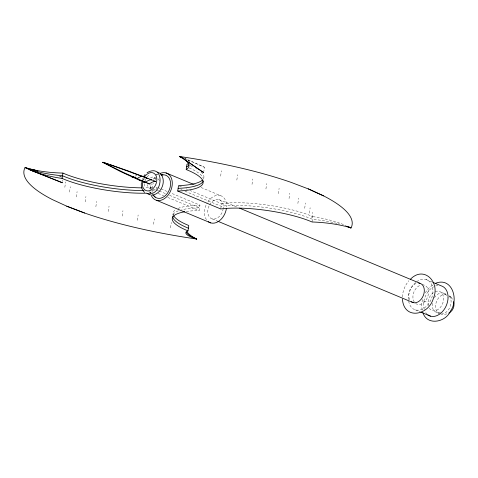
<?xml version="1.0" encoding="UTF-8"?>
<svg xmlns="http://www.w3.org/2000/svg" width="478" height="478" viewBox="0 0 478 478"><rect width="100%" height="100%" fill="white"/><g stroke="black" fill="none" stroke-linecap="round" stroke-linejoin="round"><path stroke-width="0.36" stroke-dasharray="2.39 1.79" d="M144.296 183.719L144.201 186.743M402.506 296.975C402.524 291.024 405.105 285.312 408.81 280.741M62.552 181.401L62.749 180.057M64.829 187.31L65.617 181.945M69.513 192.072L70.296 186.713M76.325 196.954L77.107 191.594M85.156 201.871L85.938 196.512M95.863 206.747L96.646 201.387M108.267 211.503L109.056 206.138M122.177 216.056L122.96 210.696M137.359 220.34L138.142 214.975M156.641 189.234L156.933 187.227A63.831 15.123 8.3 0 1 155.529 187.364M153.563 224.278L154.352 218.912M170.538 227.809L171.321 222.443M172.863 215.19L173.06 213.851M203.652 172.618L204.441 167.252L185.386 158.714A37.404 6.369 7.5 0 1 189.509 162.144M186.318 211.509A60.694 14.376 8.3 0 1 199.171 210.511L199.959 205.146L170.592 192.915M220.627 176.149L221.41 170.783M220.752 208.964L221.541 203.604L190.125 190.513M236.831 180.087L237.62 174.727M252.014 184.371L252.802 179.005M265.923 188.924L266.706 183.558M278.333 193.674L279.116 188.314M289.035 198.549L289.823 193.19M297.866 203.467L298.654 198.107M304.677 208.348L305.466 202.989M309.362 213.116L310.144 207.751M311.835 217.687L312.624 212.322M312.068 221.983L312.851 216.624A60.694 14.376 8.3 0 0 221.541 203.604M422.606 299.491C421.548 303.088 421.363 306.978 422.331 310.622M142.115 179.644L142.737 178.288M145.007 180.851L145.939 178.814M147.099 176.944L149.972 173.878M425.229 292.805L428.097 288.778L433.134 284.643M446.84 313.915L443.775 314.416L440.907 314.088M423.771 301.839L428.139 301.528M157.937 174.655L155.774 174.584L157.579 174.763L156.372 174.261M426.012 279.505L432.19 282.08M194.217 184.651L195.592 185.225M201.089 187.513L220.334 195.532A14.525 10.331 -67.4 0 1 226.566 206.986M218.93 199.553L237.512 207.291M443.375 293.05L446.715 294.442A10.259 7.295 -67.4 0 0 436.295 302.09A10.259 7.295 -67.4 0 0 439.951 313.777M179.196 185.966L181.927 187.101M186.026 188.81L187.394 189.378M180.851 189.497L182.22 190.065M184.95 191.206L221.147 206.281A60.694 14.376 8.3 0 1 312.457 219.306A39.901 9.452 8.3 0 1 337.008 223.405M157.615 187.507L160.345 188.649M161.032 188.929L167.175 191.493M156.539 189.909L158.588 190.758M159.27 191.045L165.418 193.608M169.517 195.311L199.565 207.828A60.694 14.376 8.3 0 0 181.646 209.818M158.194 193.441L163.661 195.717M167.754 197.426L199.171 210.511M148.867 191.75L150.684 192.509M212.166 218.888L216.988 220.896M436.611 312.385L438.613 313.221M415.394 309.864L420.204 311.865M183.642 157.973L204.441 167.252M151.287 192.759L149.698 191.965L150.695 192.903M450.778 297.077L448.418 295.296A10.259 7.295 -67.4 0 1 450.372 306.135A10.259 7.295 -67.4 0 1 441.887 313.974M451.411 297.758L452.529 299.192M450.097 296.348L452.039 298.427M338.299 223.734A39.901 9.452 8.3 0 1 339.565 224.074M312.851 216.624A39.991 10.253 12.1 0 1 346.096 225.634M189.174 167.939A63.831 15.123 8.3 0 1 203.479 178.85M201.089 172.002A63.831 15.123 8.3 0 1 203.144 179.268M190.19 165.531A63.831 15.123 8.3 0 1 192.544 166.619M195.902 168.376A63.831 15.123 8.3 0 1 197.091 169.081M173.861 216.038A60.694 14.376 8.3 0 1 175.169 210.009M178.037 208.438A60.694 14.376 8.3 0 1 199.959 205.146M173.102 214.508A60.694 14.376 8.3 0 1 178.856 210.655M152.584 187.591A63.831 15.123 8.3 0 1 144.41 187.86M154.412 190.107A63.831 15.123 8.3 0 1 152.189 190.268M435.225 291.592A10.259 7.295 -67.4 0 1 442.849 302.998A10.259 7.295 -67.4 0 1 429.369 308.34M428.294 305.836A10.259 7.295 -67.4 0 1 433.229 292.709M427.356 314.434A16.109 11.454 -67.4 0 1 425.026 311.393M424.249 309.469A16.109 11.454 -67.4 0 1 433.618 286.83M435.524 286.011A16.109 11.454 -67.4 0 1 438.081 285.491M143.053 179.865A9.548 6.794 -67.4 0 1 143.794 178.145M422.146 284.822A10.259 7.295 -67.4 0 1 427.738 296.707A10.259 7.295 -67.4 0 1 415.615 303.5M414.253 302.048A10.259 7.295 -67.4 0 1 420.108 285.3M416.643 281.703A16.109 11.454 -67.4 0 1 432.518 287.123A16.109 11.454 -67.4 0 1 423.108 308.716A16.109 11.454 -67.4 0 1 408.547 300.286M408.481 299.521A16.109 11.454 -67.4 0 1 415.651 282.492M434.412 297.698A10.259 7.295 -67.4 0 1 447.36 297.31M440.579 312.104A10.259 7.295 -67.4 0 1 432.321 303.267M152.273 192.395A12.243 8.706 -67.4 0 1 151.956 190.28M151.962 188.481A12.243 8.706 -67.4 0 1 153.319 182.996M155.219 179.704A12.243 8.706 -67.4 0 1 155.995 178.742M209.627 204.763A10.259 7.295 -67.4 0 1 218.697 199.487A10.259 7.295 -67.4 0 1 223.298 208.032M223.22 208.671A10.259 7.295 -67.4 0 1 212.399 218.948A10.259 7.295 -67.4 0 1 209.31 205.349M207.966 201.644A14.525 10.331 -67.4 0 1 220.334 195.532M206.424 219.641A14.525 10.331 -67.4 0 1 207.165 202.911M409.718 299.706A10.259 7.295 -67.4 0 1 409.987 289.674A10.259 7.295 -67.4 0 1 417.294 283.167M150.815 194.253A14.525 10.331 -67.4 0 1 150.223 190.961M150.2 189.551A14.525 10.331 -67.4 0 1 151.287 183.737M153.659 179.023A14.525 10.331 -67.4 0 1 156.515 175.761M151.586 180.588A14.364 10.217 -67.4 0 1 151.15 180.355M145.037 178.599A14.364 10.217 -67.4 0 1 142.964 179.746M136.744 175.253A13.073 9.297 -67.4 0 1 134.856 176.298M150.546 177.9A6.053 4.308 -67.4 0 1 155.87 178.431M151.215 188.595A6.053 4.308 -67.4 0 1 147.475 184.598M157.961 178.778A6.053 4.308 -67.4 0 1 159.556 182.16M155.308 189.521A6.053 4.308 -67.4 0 1 152.966 189.688M151.162 188.326A6.053 4.308 -67.4 0 1 150.379 184.813M153.438 179.101A6.053 4.308 -67.4 0 1 155.816 178.163M61.698 177.009L58.812 176.28L61.692 177.009"/><path stroke-width="0.72" d="M141.404 182.512C141.046 185.225 141.416 188.063 142.838 190.435M146.615 193.178A63.831 15.123 8.3 0 1 62.128 178.437L62.911 173.078A37.404 8.114 4.4 0 1 32.755 169.648L25.053 167.527A179.101 42.428 8.3 0 0 52.49 199.637L67.255 206.412L84.582 213.009A179.101 42.428 8.3 0 0 196.733 239.048A39.991 6.913 7.4 0 1 187.997 230.874A60.694 14.376 8.3 0 1 184.771 211.76M183.522 158.81L203.652 172.618L183.522 158.81L179.346 156.473A179.101 42.428 8.3 0 1 291.496 182.512L308.824 189.109L323.588 195.884A179.101 42.428 8.3 0 1 351.025 227.994A39.991 8.652 4.6 0 0 312.068 221.983A60.694 14.376 8.3 0 0 220.752 208.964L177.726 191.045L178.515 185.679A63.831 15.123 8.3 0 0 202.284 180.2M177.726 191.045A63.831 15.123 8.3 0 0 186.193 169.553L186.982 164.187A37.404 6.369 7.5 0 0 188.093 163.757M187.997 230.874L188.78 225.508A60.694 14.376 8.3 0 1 173.861 216.038M143.782 176.334L145.049 174.554M410.285 279.379C424.123 264.908 440.525 282.701 433.397 298.254C428.939 315.384 403.886 320.535 402.416 299.031M147.081 172.678C165.298 162.263 163.536 197.342 146.877 193.572M448.723 313.15C452.917 311.166 454.984 305.986 453.61 301.612M435.715 283.197C452.313 276.828 458.868 299.879 450.575 310.891C446.028 322.28 426.979 326.187 422.857 312.54M152.368 195.078C160.984 193.943 165.98 182.68 161.731 175.295M66.699 206.185L84.582 213.009M308.274 188.876L323.588 195.884M160.811 174.757L162.968 174.834M157.346 172.086L159.969 173.341L161.552 175.032M150.116 194.851L147.493 193.596M29.971 168.979L37.182 170.807M32.755 169.648L37.822 170.939M102.866 162.317L123.898 172.642L149.267 184.018A14.364 10.217 -67.4 0 1 155.499 181.323L128.038 170.849L102.878 162.245M181.622 157.22L179.346 156.473A37.314 8.837 8.3 0 1 183.576 158.391M108.578 164.157L104.831 162.926A0.842 0.598 -67.4 0 1 104.503 162.819A0.842 0.598 -67.4 0 1 104.138 162.98L102.782 162.287M110.143 164.671L145.39 177.601M102.955 162.275L104.831 162.926A0.842 0.598 -67.4 0 0 104.467 163.088M29.845 169.821L62.355 182.739L29.845 169.821L25.053 167.527A37.314 8.837 8.3 0 0 62.516 175.755A63.831 15.123 8.3 0 0 144.015 190.543M432.877 282.367L441.122 285.796A16.109 11.454 -67.4 0 1 446.076 306.105A16.109 11.454 -67.4 0 1 427.828 314.817M166.033 172.911L193.53 184.365M239.58 208.151L419.905 283.275M147.983 178.664L146.035 177.852A14.364 10.217 -67.4 0 0 146.423 178.174M145.73 182.279A14.364 10.217 -67.4 0 0 143.699 182.172L120.199 171.411L104.138 162.98M217.675 221.183L413.141 302.61M156.461 200.288L210.762 222.909M420.891 312.152L430.505 316.155M152.685 194.773L155.177 197.115M143.018 190.698L144.595 192.389M185.195 159.999A37.404 11.311 9.2 0 1 186.193 169.553M348.677 226.805A39.991 10.253 12.1 0 1 351.025 227.994A39.901 9.452 8.3 0 0 346.705 226.297M189.049 164.767A37.314 8.837 8.3 0 1 186.587 166.87M203.299 180.965A63.831 15.123 8.3 0 1 178.121 188.362M186.378 232.189A39.901 9.452 8.3 0 0 196.733 239.048A39.991 11.986 9.3 0 1 187.131 231.782M62.128 178.437A37.404 9.566 12.3 0 1 32.57 170.933M142.175 187.86A63.831 15.123 8.3 0 1 62.911 173.078M188.392 228.191A60.694 14.376 8.3 0 1 172.666 216.534M144.41 177.075A9.548 6.794 -67.4 0 1 156.079 175.755A9.548 6.794 -67.4 0 1 150.624 190.274A9.548 6.794 -67.4 0 1 142.462 182.255M161.761 175.02A12.243 8.706 -67.4 0 1 169.361 189.76A12.243 8.706 -67.4 0 1 153.558 195.383M226.411 208.444A14.525 10.331 -67.4 0 1 208.348 221.702M160.411 173.311A14.525 10.331 -67.4 0 1 172.116 180.869A14.525 10.331 -67.4 0 1 164.354 198.687A14.525 10.331 -67.4 0 1 151.024 194.851M418.632 283.072A10.259 7.295 -67.4 0 1 423.406 295.386A10.259 7.295 -67.4 0 1 411.439 301.761M147.612 182.901A14.364 10.217 -67.4 0 1 148.049 183.134M148.473 183.403A14.364 10.217 -67.4 0 1 149.267 184.018M146.22 182.387A14.364 10.217 -67.4 0 1 146.692 182.53M145.276 181.915A14.364 10.217 -67.4 0 1 143.699 182.172M155.499 181.323A14.364 10.217 -67.4 0 1 153.964 181.287M150.062 179.668A14.364 10.217 -67.4 0 0 151.598 179.698A14.364 10.217 -67.4 0 0 145.366 182.393A14.364 10.217 -67.4 0 0 144.147 181.515M140.849 180.409A14.364 10.217 -67.4 0 1 139.803 180.547A14.364 10.217 -67.4 0 1 142.319 180.762M142.797 180.905A14.364 10.217 -67.4 0 1 143.263 181.078M140.867 176.155A13.073 9.297 -67.4 0 0 142.713 176.257A13.073 9.297 -67.4 0 0 137.043 178.706A13.073 9.297 -67.4 0 0 136.32 178.145M133.416 176.794A13.073 9.297 -67.4 0 1 131.976 177.027A13.073 9.297 -67.4 0 1 135.931 177.906M106.056 163.327A1.685 1.195 -67.4 0 1 105.327 163.643"/></g></svg>
